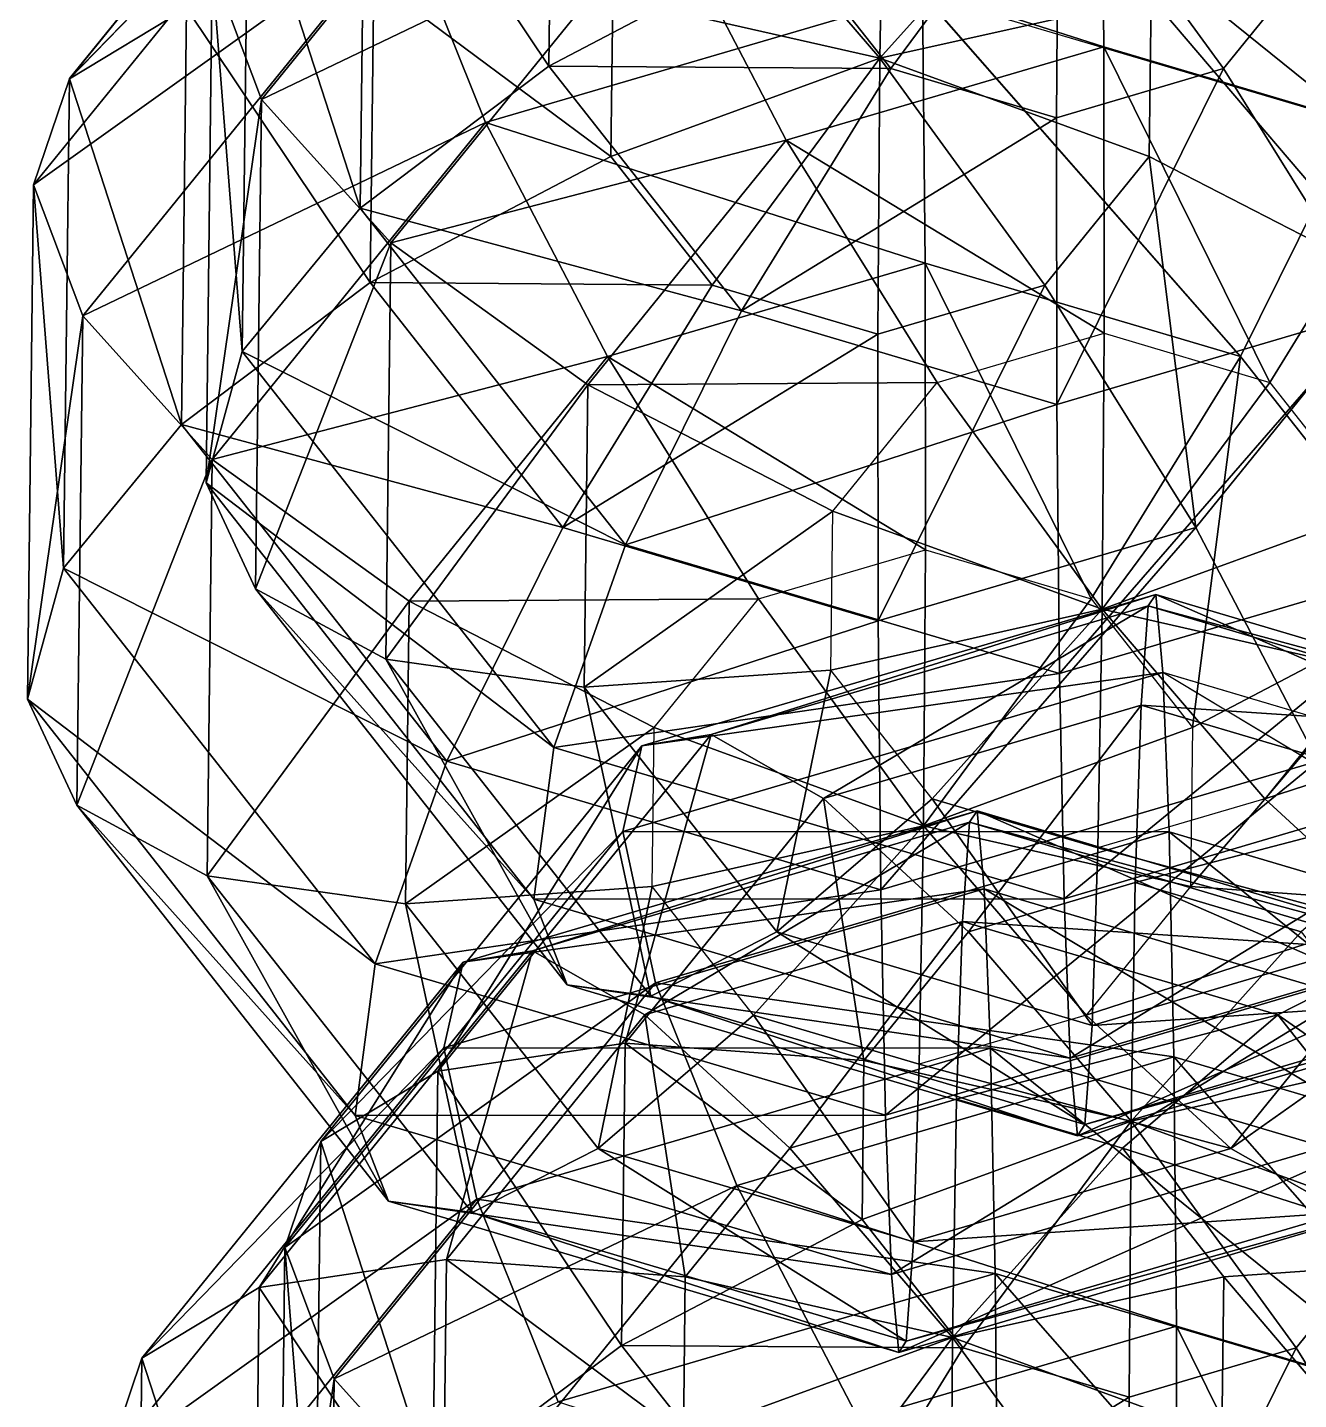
# Model space of a CAD drawing. Header units: metres. Extents: x -232 to 136, y -204 to 253.
# Drawn here: x -229.84 to -188.22, y 101.34 to 146.24 of the extents above; entities that cross this region are included whole.
import ezdxf

# ---------------------------------------------------------------- set-up
doc = ezdxf.new("R2010")
doc.units = ezdxf.units.M

msp = doc.modelspace()

# ---------------------------------------------------------------- linework, layer by layer
for points in [[(-217.94498, 157.52379, -588.4229), (-224.62451, 146.87381, -602.3715), (-228.46251, 144.56836, -594.12213), (-228.4624, 144.56847, -594.122)], [(-218.57433, 154.72137, -579.4871), (-217.94498, 157.52379, -588.4229), (-228.46251, 144.56836, -594.12213), (-228.4624, 144.56847, -594.122)], [(-211.6538, 156.84381, -348.1728), (-223.7827, 148.18161, -362.06158), (-222.17133, 143.88838, -353.87198), (-222.17122, 143.88849, -353.8719)], [(-208.98895, 150.21182, -342.0889), (-211.6538, 156.84381, -348.1728), (-222.17133, 143.88838, -353.87198), (-222.17122, 143.88849, -353.8719)], [(-218.57433, 154.72137, -579.4871), (-228.46251, 144.56836, -594.12213), (-229.63312, 141.09921, -585.4796), (-229.63301, 141.09932, -585.4795)], [(-217.50421, 149.76141, -571.5908), (-218.57433, 154.72137, -579.4871), (-229.63312, 141.09921, -585.4796), (-229.63301, 141.09932, -585.4795)], [(-218.7741, 153.9562, -378.95352), (-212.6444, 154.87228, -386.00235), (-212.76382, 144.9752, -390.5634), (-212.76372, 144.97531, -390.5633)], [(-212.6444, 154.87228, -386.00235), (-204.8858, 149.10614, -393.55847), (-212.76382, 144.9752, -390.5634), (-212.76372, 144.97531, -390.5633)], [(-186.31746, 143.12943, -566.2538), (-183.97469, 149.76141, -572.4688), (-200.67973, 154.70995, -569.74927), (-200.67963, 154.71005, -569.74915)], [(-186.31746, 143.12943, -566.2538), (-200.67973, 154.70995, -569.74927), (-200.52762, 147.33891, -563.9404), (-200.52751, 147.33902, -563.9403)], [(-194.59216, 145.61537, -337.27484), (-194.6772, 154.42131, -340.52243), (-208.98895, 150.21182, -342.0889), (-208.98885, 150.21193, -342.0888)], [(-184.26788, 142.557, -338.9556), (-180.46704, 150.21182, -342.8358), (-194.6772, 154.42131, -340.52243), (-194.6771, 154.42142, -340.52234)], [(-184.26788, 142.557, -338.9556), (-194.6772, 154.42131, -340.52243), (-194.59216, 145.61537, -337.27484), (-194.59206, 145.61548, -337.27475)], [(-222.61209, 151.65076, -370.7041), (-218.7741, 153.9562, -378.95352), (-218.93848, 140.33405, -385.23126), (-218.93837, 140.33415, -385.23117)], [(-218.7741, 153.9562, -378.95352), (-212.76382, 144.9752, -390.5634), (-218.93848, 140.33405, -385.23126), (-218.93837, 140.33415, -385.23117)], [(-201.78947, 153.04428, -612.1285), (-201.92598, 145.24005, -617.3413), (-207.25607, 151.43642, -612.7268), (-207.25597, 151.43652, -612.7267)], [(-196.36166, 151.43642, -613.0121), (-201.92598, 145.24005, -617.3413), (-201.78947, 153.04428, -612.1285), (-201.78937, 153.04439, -612.12836)], [(-204.8858, 149.10614, -393.55847), (-196.07556, 152.32245, -393.92328), (-201.57004, 144.89667, -395.58655), (-201.56993, 144.89677, -395.58646)], [(-201.57004, 144.89667, -395.58655), (-196.07556, 152.32245, -393.92328), (-196.14224, 143.28879, -396.47015), (-196.14214, 143.2889, -396.47006)], [(-196.14224, 143.28879, -396.47015), (-196.07556, 152.32245, -393.92328), (-190.67564, 144.89665, -395.87183), (-190.67554, 144.89676, -395.87173)], [(-190.67564, 144.89665, -395.87183), (-196.07556, 152.32245, -393.92328), (-187.25829, 149.10614, -394.02005), (-187.25818, 149.10625, -394.01996)], [(-223.7827, 148.18161, -362.06158), (-222.61209, 151.65076, -370.7041), (-222.80534, 135.63695, -378.08405), (-222.80524, 135.63705, -378.08395)], [(-222.61209, 151.65076, -370.7041), (-218.93848, 140.33405, -385.23126), (-222.80534, 135.63695, -378.08405), (-222.80524, 135.63705, -378.08395)], [(-207.25607, 151.43642, -612.7268), (-201.92598, 145.24005, -617.3413), (-210.67343, 147.22693, -614.57855), (-210.67332, 147.22704, -614.5784)], [(-193.04591, 147.22693, -615.04016), (-201.92598, 145.24005, -617.3413), (-196.36166, 151.43642, -613.0121), (-196.36156, 151.43652, -613.01196)], [(-208.98895, 150.21182, -342.0889), (-222.17133, 143.88838, -353.87198), (-217.93571, 139.19128, -346.93692), (-217.93561, 139.19139, -346.93683)], [(-204.99026, 142.557, -338.41296), (-208.98895, 150.21182, -342.0889), (-217.93571, 139.19128, -346.93692), (-217.93561, 139.19139, -346.93683)], [(-194.59216, 145.61537, -337.27484), (-208.98895, 150.21182, -342.0889), (-204.99026, 142.557, -338.41296), (-204.99016, 142.55711, -338.41287)], [(-217.50421, 149.76141, -571.5908), (-229.63312, 141.09921, -585.4796), (-228.02174, 136.80598, -577.29), (-228.02164, 136.80609, -577.28986)], [(-214.83937, 143.12943, -565.5069), (-217.50421, 149.76141, -571.5908), (-228.02174, 136.80598, -577.29), (-228.02164, 136.80609, -577.28986)], [(-200.52762, 147.33891, -563.9404), (-217.50421, 149.76141, -571.5908), (-214.83937, 143.12943, -565.5069), (-214.83926, 143.12953, -565.5068)], [(-212.76382, 144.9752, -390.5634), (-204.8858, 149.10614, -393.55847), (-201.57004, 144.89667, -395.58655), (-201.56993, 144.89677, -395.58646)], [(-185.7345, 136.9683, -394.96368), (-190.67564, 144.89665, -395.87183), (-187.25829, 149.10614, -394.02005), (-187.25818, 149.10625, -394.01996)], [(-223.7827, 148.18161, -362.06158), (-222.80534, 135.63695, -378.08405), (-223.9859, 131.3437, -369.82132), (-223.9858, 131.34381, -369.82123)], [(-222.17133, 143.88838, -353.87198), (-223.7827, 148.18161, -362.06158), (-223.9859, 131.3437, -369.82132), (-223.9858, 131.34381, -369.82123)], [(-224.62451, 146.87381, -602.3715), (-218.49481, 147.78989, -609.42035), (-218.61424, 137.8928, -613.9814), (-218.61414, 137.89291, -613.98126)], [(-218.49481, 147.78989, -609.42035), (-210.73622, 142.02374, -616.97644), (-218.61424, 137.8928, -613.9814), (-218.61414, 137.89291, -613.98126)], [(-218.49481, 147.78989, -609.42035), (-210.67343, 147.22693, -614.57855), (-210.73622, 142.02374, -616.97644), (-210.73611, 142.02385, -616.9763)], [(-185.08472, 137.89282, -614.8594), (-193.04591, 147.22693, -615.04016), (-184.96529, 147.78989, -610.29834), (-184.96518, 147.79, -610.2982)], [(-200.44258, 138.53297, -560.6929), (-200.52762, 147.33891, -563.9404), (-214.83937, 143.12943, -565.5069), (-214.83926, 143.12953, -565.5068)], [(-190.1183, 135.47461, -562.3736), (-186.31746, 143.12943, -566.2538), (-200.52762, 147.33891, -563.9404), (-200.52751, 147.33902, -563.9403)], [(-190.1183, 135.47461, -562.3736), (-200.52762, 147.33891, -563.9404), (-200.44258, 138.53297, -560.6929), (-200.44247, 138.53308, -560.69275)], [(-228.46251, 144.56836, -594.12213), (-224.62451, 146.87381, -602.3715), (-224.78891, 133.25165, -608.6493), (-224.7888, 133.25175, -608.6492)], [(-224.62451, 146.87381, -602.3715), (-218.61424, 137.8928, -613.9814), (-224.78891, 133.25165, -608.6493), (-224.7888, 133.25175, -608.6492)], [(-210.67343, 147.22693, -614.57855), (-201.92598, 145.24005, -617.3413), (-210.73622, 142.02374, -616.97644), (-210.73611, 142.02385, -616.9763)], [(-193.1087, 142.02374, -617.43805), (-201.92598, 145.24005, -617.3413), (-193.04591, 147.22693, -615.04016), (-193.0458, 147.22704, -615.04004)], [(-185.08472, 137.89282, -614.8594), (-193.1087, 142.02374, -617.43805), (-193.04591, 147.22693, -615.04016), (-193.0458, 147.22704, -615.04004)], [(-194.58252, 136.23654, -336.9065), (-194.59216, 145.61537, -337.27484), (-204.99026, 142.557, -338.41296), (-204.99016, 142.55711, -338.41287)], [(-189.15472, 134.62868, -337.7901), (-184.26788, 142.557, -338.9556), (-194.59216, 145.61537, -337.27484), (-194.59206, 145.61548, -337.27475)], [(-189.15472, 134.62868, -337.7901), (-194.59216, 145.61537, -337.27484), (-194.58252, 136.23654, -336.9065), (-194.58241, 136.23665, -336.9064)], [(-210.73622, 142.02374, -616.97644), (-201.92598, 145.24005, -617.3413), (-207.42047, 137.81427, -619.0045), (-207.42036, 137.81438, -619.0044)], [(-207.42047, 137.81427, -619.0045), (-201.92598, 145.24005, -617.3413), (-201.99266, 136.20639, -619.8882), (-201.99255, 136.2065, -619.88806)], [(-201.99266, 136.20639, -619.8882), (-201.92598, 145.24005, -617.3413), (-196.52606, 137.81425, -619.2898), (-196.52596, 137.81436, -619.2897)], [(-196.52606, 137.81425, -619.2898), (-201.92598, 145.24005, -617.3413), (-193.1087, 142.02374, -617.43805), (-193.1086, 142.02385, -617.4379)], [(-218.93848, 140.33405, -385.23126), (-212.76382, 144.9752, -390.5634), (-206.4569, 136.96832, -394.42105), (-206.45679, 136.96843, -394.42096)], [(-212.76382, 144.9752, -390.5634), (-201.57004, 144.89667, -395.58655), (-206.4569, 136.96832, -394.42105), (-206.45679, 136.96843, -394.42096)], [(-206.4569, 136.96832, -394.42105), (-201.57004, 144.89667, -395.58655), (-196.14224, 143.28879, -396.47015), (-196.14214, 143.2889, -396.47006)], [(-196.1326, 133.90996, -396.1018), (-196.14224, 143.28879, -396.47015), (-190.67564, 144.89665, -395.87183), (-190.67554, 144.89676, -395.87173)], [(-196.1326, 133.90996, -396.1018), (-190.67564, 144.89665, -395.87183), (-185.7345, 136.9683, -394.96368), (-185.73439, 136.96841, -394.9636)], [(-229.63312, 141.09921, -585.4796), (-228.46251, 144.56836, -594.12213), (-228.65576, 128.55455, -601.502), (-228.65565, 128.55466, -601.5019)], [(-228.46251, 144.56836, -594.12213), (-224.78891, 133.25165, -608.6493), (-228.65576, 128.55455, -601.502), (-228.65565, 128.55466, -601.5019)], [(-222.17133, 143.88838, -353.87198), (-223.9859, 131.3437, -369.82132), (-222.36458, 127.87458, -361.2519), (-222.36447, 127.87468, -361.2518)], [(-217.93571, 139.19128, -346.93692), (-222.17133, 143.88838, -353.87198), (-222.36458, 127.87458, -361.2519), (-222.36447, 127.87468, -361.2518)], [(-206.4569, 136.96832, -394.42105), (-196.14224, 143.28879, -396.47015), (-196.1326, 133.90996, -396.1018), (-196.13249, 133.91006, -396.1017)], [(-214.83937, 143.12943, -565.5069), (-228.02174, 136.80598, -577.29), (-223.78613, 132.10889, -570.3549), (-223.78603, 132.109, -570.3548)], [(-210.84068, 135.47461, -561.831), (-214.83937, 143.12943, -565.5069), (-223.78613, 132.10889, -570.3549), (-223.78603, 132.109, -570.3548)], [(-200.44258, 138.53297, -560.6929), (-214.83937, 143.12943, -565.5069), (-210.84068, 135.47461, -561.831), (-210.84058, 135.47472, -561.8309)], [(-183.81136, 127.46772, -566.23126), (-186.31746, 143.12943, -566.2538), (-190.1183, 135.47461, -562.3736), (-190.1182, 135.47472, -562.3735)], [(-204.99026, 142.557, -338.41296), (-217.93571, 139.19128, -346.93692), (-211.49045, 134.55013, -341.93524), (-211.49034, 134.55023, -341.93515)], [(-200.04912, 134.62868, -337.50482), (-204.99026, 142.557, -338.41296), (-211.49045, 134.55013, -341.93524), (-211.49034, 134.55023, -341.93515)], [(-194.58252, 136.23654, -336.9065), (-204.99026, 142.557, -338.41296), (-200.04912, 134.62868, -337.50482), (-200.04901, 134.62878, -337.50473)], [(-185.83896, 130.41919, -339.8182), (-184.26788, 142.557, -338.9556), (-189.15472, 134.62868, -337.7901), (-189.15462, 134.62878, -337.79)], [(-218.61424, 137.8928, -613.9814), (-210.73622, 142.02374, -616.97644), (-207.42047, 137.81427, -619.0045), (-207.42036, 137.81438, -619.0044)], [(-191.58492, 129.88591, -618.38165), (-196.52606, 137.81425, -619.2898), (-193.1087, 142.02374, -617.43805), (-193.1086, 142.02385, -617.4379)], [(-191.58492, 129.88591, -618.38165), (-193.1087, 142.02374, -617.43805), (-185.08472, 137.89282, -614.8594), (-185.08461, 137.89293, -614.85925)], [(-229.63312, 141.09921, -585.4796), (-228.65576, 128.55455, -601.502), (-229.83632, 124.261314, -593.2393), (-229.83621, 124.26141, -593.2392)], [(-228.02174, 136.80598, -577.29), (-229.63312, 141.09921, -585.4796), (-229.83632, 124.261314, -593.2393), (-229.83621, 124.26141, -593.2392)], [(-222.80534, 135.63695, -378.08405), (-218.93848, 140.33405, -385.23126), (-210.25772, 129.3135, -390.54086), (-210.25761, 129.31361, -390.54077)], [(-218.93848, 140.33405, -385.23126), (-206.4569, 136.96832, -394.42105), (-210.25772, 129.3135, -390.54086), (-210.25761, 129.31361, -390.54077)], [(-217.93571, 139.19128, -346.93692), (-222.36458, 127.87458, -361.2519), (-218.1001, 125.56913, -353.21466), (-218.09999, 125.56923, -353.21457)], [(-211.49045, 134.55013, -341.93524), (-217.93571, 139.19128, -346.93692), (-218.1001, 125.56913, -353.21466), (-218.09999, 125.56923, -353.21457)], [(-200.43294, 129.15414, -560.32446), (-200.44258, 138.53297, -560.6929), (-210.84068, 135.47461, -561.831), (-210.84058, 135.47472, -561.8309)], [(-195.00514, 127.54627, -561.2081), (-190.1183, 135.47461, -562.3736), (-200.44258, 138.53297, -560.6929), (-200.44247, 138.53308, -560.69275)], [(-195.00514, 127.54627, -561.2081), (-200.44258, 138.53297, -560.6929), (-200.43294, 129.15414, -560.32446), (-200.43283, 129.15425, -560.32434)], [(-224.78891, 133.25165, -608.6493), (-218.61424, 137.8928, -613.9814), (-212.30731, 129.88593, -617.83905), (-212.3072, 129.88603, -617.8389)], [(-218.61424, 137.8928, -613.9814), (-207.42047, 137.81427, -619.0045), (-212.30731, 129.88593, -617.83905), (-212.3072, 129.88603, -617.8389)], [(-187.58621, 122.2311, -614.70575), (-191.58492, 129.88591, -618.38165), (-185.08472, 137.89282, -614.8594), (-185.08461, 137.89293, -614.85925)], [(-212.30731, 129.88593, -617.83905), (-207.42047, 137.81427, -619.0045), (-201.99266, 136.20639, -619.8882), (-201.99255, 136.2065, -619.88806)], [(-201.98302, 126.82755, -619.5198), (-201.99266, 136.20639, -619.8882), (-196.52606, 137.81425, -619.2898), (-196.52596, 137.81436, -619.2897)], [(-201.98302, 126.82755, -619.5198), (-196.52606, 137.81425, -619.2898), (-191.58492, 129.88591, -618.38165), (-191.58481, 129.88602, -618.38153)], [(-210.25772, 129.3135, -390.54086), (-206.4569, 136.96832, -394.42105), (-196.1326, 133.90996, -396.1018), (-196.13249, 133.91006, -396.1017)], [(-196.1326, 133.90996, -396.1018), (-196.1326, 133.90996, -396.1018), (-206.4569, 136.96832, -394.42105), (-206.45679, 136.96843, -394.42096)], [(-196.04756, 125.10403, -392.85425), (-196.1326, 133.90996, -396.1018), (-185.7345, 136.9683, -394.96368), (-185.73439, 136.96841, -394.9636)], [(-196.04756, 125.10403, -392.85425), (-185.7345, 136.9683, -394.96368), (-181.73581, 129.3135, -391.28775), (-181.7357, 129.31361, -391.28766)], [(-228.02174, 136.80598, -577.29), (-229.83632, 124.261314, -593.2393), (-228.215, 120.79218, -584.6699), (-228.21489, 120.79228, -584.6698)], [(-223.78613, 132.10889, -570.3549), (-228.02174, 136.80598, -577.29), (-228.215, 120.79218, -584.6699), (-228.21489, 120.79228, -584.6698)], [(-212.30731, 129.88593, -617.83905), (-201.99266, 136.20639, -619.8882), (-201.98302, 126.82755, -619.5198), (-201.98291, 126.82765, -619.51965)], [(-194.58252, 136.23654, -336.9065), (-194.6492, 127.20288, -339.45337), (-200.04912, 134.62868, -337.50482), (-200.04901, 134.62878, -337.50473)], [(-189.15472, 134.62868, -337.7901), (-194.6492, 127.20288, -339.45337), (-194.58252, 136.23654, -336.9065), (-194.58241, 136.23665, -336.9064)], [(-223.9859, 131.3437, -369.82132), (-222.80534, 135.63695, -378.08405), (-212.6005, 122.68152, -384.32584), (-212.60039, 122.68162, -384.32574)], [(-222.80534, 135.63695, -378.08405), (-210.25772, 129.3135, -390.54086), (-212.6005, 122.68152, -384.32584), (-212.60039, 122.68162, -384.32574)], [(-210.84068, 135.47461, -561.831), (-223.78613, 132.10889, -570.3549), (-217.34087, 127.46772, -565.3533), (-217.34076, 127.46782, -565.35315)], [(-205.89954, 127.54627, -560.92285), (-210.84068, 135.47461, -561.831), (-217.34087, 127.46772, -565.3533), (-217.34076, 127.46782, -565.35315)], [(-200.43294, 129.15414, -560.32446), (-210.84068, 135.47461, -561.831), (-205.89954, 127.54627, -560.92285), (-205.89943, 127.54637, -560.9227)], [(-191.68938, 123.3368, -563.2362), (-190.1183, 135.47461, -562.3736), (-195.00514, 127.54627, -561.2081), (-195.00504, 127.54637, -561.208)], [(-191.68938, 123.3368, -563.2362), (-183.81136, 127.46772, -566.23126), (-190.1183, 135.47461, -562.3736), (-190.1182, 135.47472, -562.3735)], [(-211.49045, 134.55013, -341.93524), (-218.1001, 125.56913, -353.21466), (-211.6099, 124.653046, -346.4963), (-211.60979, 124.653145, -346.49622)], [(-203.46648, 130.41919, -339.3566), (-211.49045, 134.55013, -341.93524), (-211.6099, 124.653046, -346.4963), (-211.60979, 124.653145, -346.49622)], [(-200.04912, 134.62868, -337.50482), (-211.49045, 134.55013, -341.93524), (-203.46648, 130.41919, -339.3566), (-203.46637, 130.4193, -339.3565)], [(-200.04912, 134.62868, -337.50482), (-194.6492, 127.20288, -339.45337), (-203.46648, 130.41919, -339.3566), (-203.46637, 130.4193, -339.3565)], [(-185.83896, 130.41919, -339.8182), (-194.6492, 127.20288, -339.45337), (-189.15472, 134.62868, -337.7901), (-189.15462, 134.62878, -337.79)], [(-210.25772, 129.3135, -390.54086), (-196.1326, 133.90996, -396.1018), (-196.04756, 125.10403, -392.85425), (-196.04745, 125.104126, -392.85416)], [(-228.65576, 128.55455, -601.502), (-224.78891, 133.25165, -608.6493), (-216.10814, 122.2311, -613.95886), (-216.10803, 122.2312, -613.95874)], [(-224.78891, 133.25165, -608.6493), (-212.30731, 129.88593, -617.83905), (-216.10814, 122.2311, -613.95886), (-216.10803, 122.2312, -613.95874)], [(-223.78613, 132.10889, -570.3549), (-228.215, 120.79218, -584.6699), (-223.95052, 118.48673, -576.6326), (-223.95041, 118.48683, -576.6325)], [(-217.34087, 127.46772, -565.3533), (-223.78613, 132.10889, -570.3549), (-223.95052, 118.48673, -576.6326), (-223.95041, 118.48683, -576.6325)], [(-223.9859, 131.3437, -369.82132), (-212.6005, 122.68152, -384.32584), (-213.25589, 117.72157, -376.38434), (-213.25578, 117.72167, -376.38425)], [(-222.36458, 127.87458, -361.2519), (-223.9859, 131.3437, -369.82132), (-213.25589, 117.72157, -376.38434), (-213.25578, 117.72167, -376.38425)], [(-203.46648, 130.41919, -339.3566), (-211.6099, 124.653046, -346.4963), (-203.52927, 125.215996, -341.7545), (-203.52916, 125.216095, -341.7544)], [(-203.46648, 130.41919, -339.3566), (-194.6492, 127.20288, -339.45337), (-203.52927, 125.215996, -341.7545), (-203.52916, 125.216095, -341.7544)], [(-185.90175, 125.215996, -342.21606), (-194.6492, 127.20288, -339.45337), (-185.83896, 130.41919, -339.8182), (-185.83885, 130.4193, -339.8181)], [(-216.10814, 122.2311, -613.95886), (-212.30731, 129.88593, -617.83905), (-201.98302, 126.82755, -619.5198), (-201.98291, 126.82765, -619.51965)], [(-201.98302, 126.82755, -619.5198), (-201.98302, 126.82755, -619.5198), (-212.30731, 129.88593, -617.83905), (-212.3072, 129.88603, -617.8389)], [(-201.89798, 118.02163, -616.2722), (-201.98302, 126.82755, -619.5198), (-191.58492, 129.88591, -618.38165), (-191.58481, 129.88602, -618.38153)], [(-201.89798, 118.02163, -616.2722), (-191.58492, 129.88591, -618.38165), (-187.58621, 122.2311, -614.70575), (-187.5861, 122.2312, -614.7056)], [(-212.6005, 122.68152, -384.32584), (-210.25772, 129.3135, -390.54086), (-196.04756, 125.10403, -392.85425), (-196.04745, 125.104126, -392.85416)], [(-196.04756, 125.10403, -392.85425), (-196.04756, 125.10403, -392.85425), (-210.25772, 129.3135, -390.54086), (-210.25761, 129.31361, -390.54077)], [(-200.43294, 129.15414, -560.32446), (-200.49962, 120.12048, -562.87134), (-205.89954, 127.54627, -560.92285), (-205.89943, 127.54637, -560.9227)], [(-195.00514, 127.54627, -561.2081), (-200.49962, 120.12048, -562.87134), (-200.43294, 129.15414, -560.32446), (-200.43283, 129.15425, -560.32434)], [(-195.89545, 117.73299, -387.04535), (-196.04756, 125.10403, -392.85425), (-181.73581, 129.3135, -391.28775), (-181.7357, 129.31361, -391.28766)], [(-195.89545, 117.73299, -387.04535), (-181.73581, 129.3135, -391.28775), (-179.07097, 122.68152, -385.20386), (-179.07086, 122.68162, -385.20377)], [(-229.83632, 124.261314, -593.2393), (-228.65576, 128.55455, -601.502), (-218.45091, 115.59912, -607.74384), (-218.4508, 115.59922, -607.7437)], [(-228.65576, 128.55455, -601.502), (-216.10814, 122.2311, -613.95886), (-218.45091, 115.59912, -607.74384), (-218.4508, 115.59922, -607.7437)], [(-222.36458, 127.87458, -361.2519), (-213.25589, 117.72157, -376.38434), (-212.15973, 114.91914, -367.4937), (-212.15962, 114.91924, -367.49362)], [(-218.1001, 125.56913, -353.21466), (-222.36458, 127.87458, -361.2519), (-212.15973, 114.91914, -367.4937), (-212.15962, 114.91924, -367.49362)], [(-205.89954, 127.54627, -560.92285), (-217.34087, 127.46772, -565.3533), (-209.3169, 123.3368, -562.7746), (-209.31679, 123.3369, -562.7745)], [(-192.89284, 127.68877, -272.38022), (-207.4501, 123.110794, -283.32233), (-209.71732, 122.740234, -274.22174), (-209.71721, 122.74033, -274.22165)], [(-192.65636, 125.14101, -263.34964), (-192.89284, 127.68877, -272.38022), (-209.71732, 122.740234, -274.22174), (-209.71721, 122.74033, -274.22165)], [(-205.89954, 127.54627, -560.92285), (-200.49962, 120.12048, -562.87134), (-209.3169, 123.3368, -562.7746), (-209.31679, 123.3369, -562.7745)], [(-192.89284, 127.68877, -272.38022), (-193.13835, 127.32027, -281.75583), (-207.4501, 123.110794, -283.32233), (-207.45, 123.11089, -283.32224)], [(-191.68938, 123.3368, -563.2362), (-200.49962, 120.12048, -562.87134), (-195.00514, 127.54627, -561.2081), (-195.00504, 127.54637, -561.208)], [(-176.18779, 122.740234, -275.09973), (-193.13835, 127.32027, -281.75583), (-192.89284, 127.68877, -272.38022), (-192.89273, 127.688866, -272.38013)], [(-175.09164, 119.93781, -266.2091), (-176.18779, 122.740234, -275.09973), (-192.89284, 127.68877, -272.38022), (-192.89273, 127.688866, -272.38013)], [(-175.09164, 119.93781, -266.2091), (-192.89284, 127.68877, -272.38022), (-192.65636, 125.14101, -263.34964), (-192.65625, 125.141106, -263.34955)], [(-217.34087, 127.46772, -565.3533), (-223.95052, 118.48673, -576.6326), (-217.46031, 117.57065, -569.9143), (-217.4602, 117.57075, -569.9142)], [(-209.3169, 123.3368, -562.7746), (-217.34087, 127.46772, -565.3533), (-217.46031, 117.57065, -569.9143), (-217.4602, 117.57075, -569.9142)], [(-193.13835, 127.32027, -281.75583), (-203.76695, 121.01323, -291.69687), (-207.4501, 123.110794, -283.32233), (-207.45, 123.11089, -283.32224)], [(-193.13835, 127.32027, -281.75583), (-193.36885, 124.071594, -290.55875), (-203.76695, 121.01323, -291.69687), (-203.76685, 121.01333, -291.69678)], [(-203.52927, 125.215996, -341.7545), (-194.6492, 127.20288, -339.45337), (-200.21352, 121.00652, -343.78256), (-200.21341, 121.00662, -343.78247)], [(-200.21352, 121.00652, -343.78256), (-194.6492, 127.20288, -339.45337), (-194.7857, 119.39865, -344.6662), (-194.7856, 119.39875, -344.6661)], [(-194.7857, 119.39865, -344.6662), (-194.6492, 127.20288, -339.45337), (-189.3191, 121.00652, -344.06784), (-189.319, 121.00662, -344.06775)], [(-189.3191, 121.00652, -344.06784), (-194.6492, 127.20288, -339.45337), (-185.90175, 125.215996, -342.21606), (-185.90164, 125.216095, -342.21597)], [(-178.92819, 123.110794, -284.06918), (-193.36885, 124.071594, -290.55875), (-193.13835, 127.32027, -281.75583), (-193.13824, 127.320366, -281.75574)], [(-176.18779, 122.740234, -275.09973), (-178.92819, 123.110794, -284.06918), (-193.13835, 127.32027, -281.75583), (-193.13824, 127.320366, -281.75574)], [(-191.75217, 118.1336, -565.6341), (-183.93079, 117.57065, -570.7923), (-183.81136, 127.46772, -566.23126), (-183.81125, 127.46782, -566.23114)], [(-191.75217, 118.1336, -565.6341), (-183.81136, 127.46772, -566.23126), (-191.68938, 123.3368, -563.2362), (-191.68927, 123.3369, -563.2361)], [(-216.10814, 122.2311, -613.95886), (-201.98302, 126.82755, -619.5198), (-201.89798, 118.02163, -616.2722), (-201.89787, 118.02173, -616.2721)], [(-218.1001, 125.56913, -353.21466), (-212.15973, 114.91914, -367.4937), (-209.41934, 114.548584, -358.52426), (-209.41924, 114.54868, -358.52417)], [(-211.6099, 124.653046, -346.4963), (-218.1001, 125.56913, -353.21466), (-209.41934, 114.548584, -358.52426), (-209.41924, 114.54868, -358.52417)], [(-212.6005, 122.68152, -384.32584), (-196.04756, 125.10403, -392.85425), (-195.89545, 117.73299, -387.04535), (-195.89534, 117.733086, -387.04526)], [(-203.52927, 125.215996, -341.7545), (-211.6099, 124.653046, -346.4963), (-205.30295, 116.64615, -350.35394), (-205.30284, 116.64625, -350.35385)], [(-192.65636, 125.14101, -263.34964), (-209.71732, 122.740234, -274.22174), (-210.34666, 119.93781, -265.28592), (-210.34656, 119.93791, -265.28583)], [(-192.45207, 119.92639, -255.54808), (-192.65636, 125.14101, -263.34964), (-210.34666, 119.93781, -265.28592), (-210.34656, 119.93791, -265.28583)], [(-203.52927, 125.215996, -341.7545), (-205.30295, 116.64615, -350.35394), (-200.21352, 121.00652, -343.78256), (-200.21341, 121.00662, -343.78247)], [(-175.74702, 114.97786, -258.2676), (-175.09164, 119.93781, -266.2091), (-192.65636, 125.14101, -263.34964), (-192.65625, 125.141106, -263.34955)], [(-175.74702, 114.97786, -258.2676), (-192.65636, 125.14101, -263.34964), (-192.45207, 119.92639, -255.54808), (-192.45197, 119.92649, -255.54797)], [(-189.3191, 121.00652, -344.06784), (-178.08037, 124.653046, -347.3743), (-185.90175, 125.215996, -342.21606), (-185.90164, 125.216095, -342.21597)], [(-211.6099, 124.653046, -346.4963), (-209.41934, 114.548584, -358.52426), (-205.30295, 116.64615, -350.35394), (-205.30284, 116.64625, -350.35385)], [(-189.3191, 121.00652, -344.06784), (-184.58057, 116.64615, -350.89658), (-178.08037, 124.653046, -347.3743), (-178.08026, 124.653145, -347.3742)], [(-229.83632, 124.261314, -593.2393), (-218.45091, 115.59912, -607.74384), (-219.1063, 110.639175, -599.8023), (-219.10619, 110.639275, -599.8022)], [(-228.215, 120.79218, -584.6699), (-229.83632, 124.261314, -593.2393), (-219.1063, 110.639175, -599.8023), (-219.10619, 110.639275, -599.8022)], [(-193.36885, 124.071594, -290.55875), (-199.02841, 116.652855, -298.5256), (-203.76695, 121.01323, -291.69687), (-203.76685, 121.01333, -291.69678)], [(-193.36885, 124.071594, -290.55875), (-193.56181, 118.26073, -297.92725), (-199.02841, 116.652855, -298.5256), (-199.0283, 116.652954, -298.5255)], [(-183.04457, 121.01323, -292.2395), (-193.56181, 118.26073, -297.92725), (-193.36885, 124.071594, -290.55875), (-193.36874, 124.07169, -290.55865)], [(-178.92819, 123.110794, -284.06918), (-183.04457, 121.01323, -292.2395), (-193.36885, 124.071594, -290.55875), (-193.36874, 124.07169, -290.55865)], [(-209.3169, 123.3368, -562.7746), (-217.46031, 117.57065, -569.9143), (-209.37968, 118.1336, -565.1725), (-209.37958, 118.1337, -565.17236)], [(-207.4501, 123.110794, -283.32233), (-210.26715, 113.00633, -295.21915), (-216.39685, 112.09025, -288.17032), (-216.39674, 112.09035, -288.17023)], [(-209.71732, 122.740234, -274.22174), (-207.4501, 123.110794, -283.32233), (-216.39685, 112.09025, -288.17032), (-216.39674, 112.09035, -288.17023)], [(-207.4501, 123.110794, -283.32233), (-203.76695, 121.01323, -291.69687), (-210.26715, 113.00633, -295.21915), (-210.26704, 113.00643, -295.21906)], [(-209.3169, 123.3368, -562.7746), (-200.49962, 120.12048, -562.87134), (-209.37968, 118.1336, -565.1725), (-209.37958, 118.1337, -565.17236)], [(-191.75217, 118.1336, -565.6341), (-200.49962, 120.12048, -562.87134), (-191.68938, 123.3368, -563.2362), (-191.68927, 123.3369, -563.2361)], [(-209.71732, 122.740234, -274.22174), (-216.39685, 112.09025, -288.17032), (-220.23485, 109.7848, -279.9209), (-220.23474, 109.7849, -279.9208)], [(-210.34666, 119.93781, -265.28592), (-209.71732, 122.740234, -274.22174), (-220.23485, 109.7848, -279.9209), (-220.23474, 109.7849, -279.9208)], [(-213.25589, 117.72157, -376.38434), (-212.6005, 122.68152, -384.32584), (-195.89545, 117.73299, -387.04535), (-195.89534, 117.733086, -387.04526)], [(-195.89545, 117.73299, -387.04535), (-195.89545, 117.73299, -387.04535), (-212.6005, 122.68152, -384.32584), (-212.60039, 122.68162, -384.32574)], [(-195.69116, 112.51837, -379.2438), (-195.89545, 117.73299, -387.04535), (-179.07097, 122.68152, -385.20386), (-179.07086, 122.68162, -385.20377)], [(-195.69116, 112.51837, -379.2438), (-179.07097, 122.68152, -385.20386), (-178.00085, 117.721565, -377.30753), (-178.00075, 117.721664, -377.30743)], [(-218.45091, 115.59912, -607.74384), (-216.10814, 122.2311, -613.95886), (-201.89798, 118.02163, -616.2722), (-201.89787, 118.02173, -616.2721)], [(-201.89798, 118.02163, -616.2722), (-201.89798, 118.02163, -616.2722), (-216.10814, 122.2311, -613.95886), (-216.10803, 122.2312, -613.95874)], [(-201.74586, 110.65059, -610.4634), (-201.89798, 118.02163, -616.2722), (-187.58621, 122.2311, -614.70575), (-187.5861, 122.2312, -614.7056)], [(-201.74586, 110.65059, -610.4634), (-187.58621, 122.2311, -614.70575), (-184.92139, 115.59912, -608.6218), (-184.92128, 115.59922, -608.6217)], [(-228.215, 120.79218, -584.6699), (-219.1063, 110.639175, -599.8023), (-218.01015, 107.83675, -590.9117), (-218.01004, 107.836845, -590.91156)], [(-223.95052, 118.48673, -576.6326), (-228.215, 120.79218, -584.6699), (-218.01015, 107.83675, -590.9117), (-218.01004, 107.836845, -590.91156)], [(-203.76695, 121.01323, -291.69687), (-202.44577, 112.44338, -300.37738), (-210.26715, 113.00633, -295.21915), (-210.26704, 113.00643, -295.21906)], [(-200.21352, 121.00652, -343.78256), (-205.30295, 116.64615, -350.35394), (-194.97867, 113.58778, -352.0347), (-194.97856, 113.58788, -352.0346)], [(-203.76695, 121.01323, -291.69687), (-199.02841, 116.652855, -298.5256), (-202.44577, 112.44338, -300.37738), (-202.44566, 112.44348, -300.3773)], [(-194.7857, 119.39865, -344.6662), (-194.7857, 119.39865, -344.6662), (-200.21352, 121.00652, -343.78256), (-200.21341, 121.00662, -343.78247)], [(-200.21352, 121.00652, -343.78256), (-194.97867, 113.58778, -352.0347), (-194.7857, 119.39865, -344.6662), (-194.7856, 119.39875, -344.6661)], [(-194.7857, 119.39865, -344.6662), (-184.58057, 116.64615, -350.89658), (-189.3191, 121.00652, -344.06784), (-189.319, 121.00662, -344.06775)], [(-183.04457, 121.01323, -292.2395), (-188.134, 116.652855, -298.81088), (-193.56181, 118.26073, -297.92725), (-193.5617, 118.260826, -297.92715)], [(-198.74326, 120.60637, -495.79825), (-213.30052, 116.0284, -506.74036), (-215.56773, 115.65784, -497.63977), (-215.56763, 115.657936, -497.63968)], [(-198.50677, 118.05861, -486.76767), (-198.74326, 120.60637, -495.79825), (-215.56773, 115.65784, -497.63977), (-215.56763, 115.657936, -497.63968)], [(-198.74326, 120.60637, -495.79825), (-198.98877, 120.23787, -505.17386), (-213.30052, 116.0284, -506.74036), (-213.30042, 116.028496, -506.74026)], [(-182.03821, 115.65784, -498.51776), (-198.98877, 120.23787, -505.17386), (-198.74326, 120.60637, -495.79825), (-198.74315, 120.60647, -495.79816)], [(-180.94206, 112.855415, -489.62714), (-182.03821, 115.65784, -498.51776), (-198.74326, 120.60637, -495.79825), (-198.74315, 120.60647, -495.79816)], [(-180.94206, 112.855415, -489.62714), (-198.74326, 120.60637, -495.79825), (-198.50677, 118.05861, -486.76767), (-198.50667, 118.05871, -486.76758)], [(-210.34666, 119.93781, -265.28592), (-220.23485, 109.7848, -279.9209), (-221.40546, 106.31567, -271.27838), (-221.40535, 106.315765, -271.2783)], [(-209.27655, 114.97786, -257.3896), (-210.34666, 119.93781, -265.28592), (-221.40546, 106.31567, -271.27838), (-221.40535, 106.315765, -271.2783)], [(-198.98877, 120.23787, -505.17386), (-209.61737, 113.93083, -515.11487), (-213.30052, 116.0284, -506.74036), (-213.30042, 116.028496, -506.74026)], [(-192.45207, 119.92639, -255.54808), (-210.34666, 119.93781, -265.28592), (-209.27655, 114.97786, -257.3896), (-209.27644, 114.97796, -257.3895)], [(-198.98877, 120.23787, -505.17386), (-199.21927, 116.9892, -513.97675), (-209.61737, 113.93083, -515.11487), (-209.61726, 113.93093, -515.11475)], [(-209.37968, 118.1336, -565.1725), (-200.49962, 120.12048, -562.87134), (-206.06393, 113.924126, -567.20056), (-206.06383, 113.924225, -567.20044)], [(-192.29996, 112.55535, -249.73921), (-192.45207, 119.92639, -255.54808), (-209.27655, 114.97786, -257.3896), (-209.27644, 114.97796, -257.3895)], [(-206.06393, 113.924126, -567.20056), (-200.49962, 120.12048, -562.87134), (-200.63612, 112.31625, -568.08417), (-200.63602, 112.31635, -568.08405)], [(-200.63612, 112.31625, -568.08417), (-200.49962, 120.12048, -562.87134), (-195.16953, 113.924126, -567.48584), (-195.16942, 113.924225, -567.4857)], [(-195.16953, 113.924126, -567.48584), (-200.49962, 120.12048, -562.87134), (-191.75217, 118.1336, -565.6341), (-191.75206, 118.1337, -565.634)], [(-184.77861, 116.0284, -507.4872), (-199.21927, 116.9892, -513.97675), (-198.98877, 120.23787, -505.17386), (-198.98866, 120.23797, -505.17377)], [(-182.03821, 115.65784, -498.51776), (-184.77861, 116.0284, -507.4872), (-198.98877, 120.23787, -505.17386), (-198.98866, 120.23797, -505.17377)], [(-178.0898, 108.34588, -252.05258), (-175.74702, 114.97786, -258.2676), (-192.45207, 119.92639, -255.54808), (-192.45197, 119.92649, -255.54797)], [(-178.0898, 108.34588, -252.05258), (-192.45207, 119.92639, -255.54808), (-192.29996, 112.55535, -249.73921), (-192.29985, 112.55545, -249.7391)], [(-194.7857, 119.39865, -344.6662), (-194.97867, 113.58778, -352.0347), (-184.58057, 116.64615, -350.89658), (-184.58046, 116.64625, -350.89648)], [(-223.95052, 118.48673, -576.6326), (-218.01015, 107.83675, -590.9117), (-215.26976, 107.46619, -581.94226), (-215.26965, 107.466286, -581.94214)], [(-217.46031, 117.57065, -569.9143), (-223.95052, 118.48673, -576.6326), (-215.26976, 107.46619, -581.94226), (-215.26965, 107.466286, -581.94214)], [(-209.37968, 118.1336, -565.1725), (-217.46031, 117.57065, -569.9143), (-211.15337, 109.56375, -573.772), (-211.15326, 109.56385, -573.77185)], [(-209.37968, 118.1336, -565.1725), (-211.15337, 109.56375, -573.772), (-206.06393, 113.924126, -567.20056), (-206.06383, 113.924225, -567.20044)], [(-193.56181, 118.26073, -297.92725), (-193.69832, 110.4565, -303.14008), (-199.02841, 116.652855, -298.5256), (-199.0283, 116.652954, -298.5255)], [(-195.16953, 113.924126, -567.48584), (-183.93079, 117.57065, -570.7923), (-191.75217, 118.1336, -565.6341), (-191.75206, 118.1337, -565.634)], [(-188.134, 116.652855, -298.81088), (-193.69832, 110.4565, -303.14008), (-193.56181, 118.26073, -297.92725), (-193.5617, 118.260826, -297.92715)], [(-190.43098, 109.56375, -574.3146), (-186.74783, 107.46619, -582.68915), (-177.80109, 118.48674, -577.8411), (-177.80098, 118.48684, -577.841)], [(-190.43098, 109.56375, -574.3146), (-177.80109, 118.48674, -577.8411), (-183.93079, 117.57065, -570.7923), (-183.93068, 117.57075, -570.7922)], [(-218.45091, 115.59912, -607.74384), (-201.89798, 118.02163, -616.2722), (-201.74586, 110.65059, -610.4634), (-201.74576, 110.65069, -610.46326)], [(-198.50677, 118.05861, -486.76767), (-215.56773, 115.65784, -497.63977), (-216.19708, 112.855415, -488.70395), (-216.19698, 112.855515, -488.70386)], [(-198.30249, 112.843994, -478.96613), (-198.50677, 118.05861, -486.76767), (-216.19708, 112.855415, -488.70395), (-216.19698, 112.855515, -488.70386)], [(-213.25589, 117.72157, -376.38434), (-195.89545, 117.73299, -387.04535), (-195.69116, 112.51837, -379.2438), (-195.69106, 112.51847, -379.2437)], [(-195.69116, 112.51837, -379.2438), (-195.69116, 112.51837, -379.2438), (-213.25589, 117.72157, -376.38434), (-213.25578, 117.72167, -376.38425)], [(-212.15973, 114.91914, -367.4937), (-213.25589, 117.72157, -376.38434), (-195.69116, 112.51837, -379.2438), (-195.69106, 112.51847, -379.2437)], [(-181.59744, 107.89546, -481.68564), (-180.94206, 112.855415, -489.62714), (-198.50677, 118.05861, -486.76767), (-198.50667, 118.05871, -486.76758)], [(-181.59744, 107.89546, -481.68564), (-198.50677, 118.05861, -486.76767), (-198.30249, 112.843994, -478.96613), (-198.30238, 112.84409, -478.96603)], [(-195.45468, 109.97061, -370.21323), (-195.69116, 112.51837, -379.2438), (-178.00085, 117.721565, -377.30753), (-178.00075, 117.721664, -377.30743)], [(-195.45468, 109.97061, -370.21323), (-178.00085, 117.721565, -377.30753), (-178.6302, 114.91914, -368.3717), (-178.6301, 114.91924, -368.3716)], [(-217.46031, 117.57065, -569.9143), (-215.26976, 107.46619, -581.94226), (-211.15337, 109.56375, -573.772), (-211.15326, 109.56385, -573.77185)], [(-195.16953, 113.924126, -567.48584), (-190.43098, 109.56375, -574.3146), (-183.93079, 117.57065, -570.7923), (-183.93068, 117.57075, -570.7922)], [(-199.21927, 116.9892, -513.97675), (-204.87883, 109.57046, -521.9436), (-209.61737, 113.93083, -515.11487), (-209.61726, 113.93093, -515.11475)], [(-199.21927, 116.9892, -513.97675), (-199.41223, 111.17833, -521.3453), (-204.87883, 109.57046, -521.9436), (-204.87872, 109.57056, -521.9435)], [(-188.89499, 113.93083, -515.65753), (-199.41223, 111.17833, -521.3453), (-199.21927, 116.9892, -513.97675), (-199.21916, 116.989296, -513.9766)], [(-184.77861, 116.0284, -507.4872), (-188.89499, 113.93083, -515.65753), (-199.21927, 116.9892, -513.97675), (-199.21916, 116.989296, -513.9766)], [(-205.30295, 116.64615, -350.35394), (-209.41934, 114.548584, -358.52426), (-195.20917, 110.33911, -360.83762), (-195.20906, 110.33921, -360.83752)], [(-194.97867, 113.58778, -352.0347), (-194.97867, 113.58778, -352.0347), (-205.30295, 116.64615, -350.35394), (-205.30284, 116.64625, -350.35385)], [(-205.30295, 116.64615, -350.35394), (-195.20917, 110.33911, -360.83762), (-194.97867, 113.58778, -352.0347), (-194.97856, 113.58788, -352.0346)], [(-199.02841, 116.652855, -298.5256), (-193.69832, 110.4565, -303.14008), (-202.44577, 112.44338, -300.37738), (-202.44566, 112.44348, -300.3773)], [(-194.97867, 113.58778, -352.0347), (-180.89742, 114.548584, -359.27112), (-184.58057, 116.64615, -350.89658), (-184.58046, 116.64625, -350.89648)], [(-184.81825, 112.44338, -300.83896), (-193.69832, 110.4565, -303.14008), (-188.134, 116.652855, -298.81088), (-188.1339, 116.652954, -298.8108)], [(-213.30052, 116.0284, -506.74036), (-216.11757, 105.923935, -518.63715), (-222.24727, 105.00785, -511.58835), (-222.24716, 105.00795, -511.58826)], [(-215.56773, 115.65784, -497.63977), (-213.30052, 116.0284, -506.74036), (-222.24727, 105.00785, -511.58835), (-222.24716, 105.00795, -511.58826)], [(-213.30052, 116.0284, -506.74036), (-209.61737, 113.93083, -515.11487), (-216.11757, 105.923935, -518.63715), (-216.11746, 105.924034, -518.637)], [(-176.09784, 105.00784, -512.7968), (-188.89499, 113.93083, -515.65753), (-184.77861, 116.0284, -507.4872), (-184.7785, 116.028496, -507.48712)], [(-215.56773, 115.65784, -497.63977), (-222.24727, 105.00785, -511.58835), (-226.08527, 102.7024, -503.33893), (-226.08516, 102.7025, -503.33884)], [(-216.19708, 112.855415, -488.70395), (-215.56773, 115.65784, -497.63977), (-226.08527, 102.7024, -503.33893), (-226.08516, 102.7025, -503.33884)], [(-219.1063, 110.639175, -599.8023), (-218.45091, 115.59912, -607.74384), (-201.74586, 110.65059, -610.4634), (-201.74576, 110.65069, -610.46326)], [(-201.74586, 110.65059, -610.4634), (-201.74586, 110.65059, -610.4634), (-218.45091, 115.59912, -607.74384), (-218.4508, 115.59922, -607.7437)], [(-201.54158, 105.435974, -602.6618), (-201.74586, 110.65059, -610.4634), (-184.92139, 115.59912, -608.6218), (-184.92128, 115.59922, -608.6217)], [(-201.54158, 105.435974, -602.6618), (-184.92139, 115.59912, -608.6218), (-183.85127, 110.63917, -600.7255), (-183.85117, 110.63927, -600.7254)], [(-209.27655, 114.97786, -257.3896), (-221.40546, 106.31567, -271.27838), (-219.79408, 102.02242, -263.08878), (-219.79398, 102.02252, -263.08868)], [(-206.61171, 108.34588, -251.30571), (-209.27655, 114.97786, -257.3896), (-219.79408, 102.02242, -263.08878), (-219.79398, 102.02252, -263.08868)], [(-192.29996, 112.55535, -249.73921), (-209.27655, 114.97786, -257.3896), (-206.61171, 108.34588, -251.30571), (-206.6116, 108.34598, -251.3056)], [(-195.45468, 109.97061, -370.21323), (-195.45468, 109.97061, -370.21323), (-212.15973, 114.91914, -367.4937), (-212.15962, 114.91924, -367.49362)], [(-212.15973, 114.91914, -367.4937), (-195.69116, 112.51837, -379.2438), (-195.45468, 109.97061, -370.21323), (-195.45457, 109.97071, -370.21313)], [(-209.41934, 114.548584, -358.52426), (-212.15973, 114.91914, -367.4937), (-195.45468, 109.97061, -370.21323), (-195.45457, 109.97071, -370.21313)], [(-195.20917, 110.33911, -360.83762), (-195.20917, 110.33911, -360.83762), (-209.41934, 114.548584, -358.52426), (-209.41924, 114.54868, -358.52417)], [(-209.41934, 114.548584, -358.52426), (-195.45468, 109.97061, -370.21323), (-195.20917, 110.33911, -360.83762), (-195.20906, 110.33921, -360.83752)], [(-195.20917, 110.33911, -360.83762), (-195.45468, 109.97061, -370.21323), (-178.6302, 114.91914, -368.3717), (-178.6301, 114.91924, -368.3716)], [(-195.20917, 110.33911, -360.83762), (-178.6302, 114.91914, -368.3717), (-180.89742, 114.548584, -359.27112), (-180.89731, 114.54868, -359.27103)], [(-194.97867, 113.58778, -352.0347), (-195.20917, 110.33911, -360.83762), (-180.89742, 114.548584, -359.27112), (-180.89731, 114.54868, -359.27103)], [(-209.61737, 113.93083, -515.11487), (-208.29619, 105.360985, -523.7954), (-216.11757, 105.923935, -518.63715), (-216.11746, 105.924034, -518.637)], [(-206.06393, 113.924126, -567.20056), (-211.15337, 109.56375, -573.772), (-200.82909, 106.50539, -575.4527), (-200.82898, 106.505486, -575.4526)], [(-209.61737, 113.93083, -515.11487), (-204.87883, 109.57046, -521.9436), (-208.29619, 105.360985, -523.7954), (-208.29608, 105.361084, -523.7953)], [(-200.63612, 112.31625, -568.08417), (-200.63612, 112.31625, -568.08417), (-206.06393, 113.924126, -567.20056), (-206.06383, 113.924225, -567.20044)], [(-206.06393, 113.924126, -567.20056), (-200.82909, 106.50539, -575.4527), (-200.63612, 112.31625, -568.08417), (-200.63602, 112.31635, -568.08405)], [(-200.63612, 112.31625, -568.08417), (-190.43098, 109.56375, -574.3146), (-195.16953, 113.924126, -567.48584), (-195.16942, 113.924225, -567.4857)], [(-188.89499, 113.93083, -515.65753), (-193.98444, 109.57046, -522.2289), (-199.41223, 111.17833, -521.3453), (-199.41212, 111.17843, -521.34515)], [(-182.58804, 105.923935, -519.5152), (-193.98444, 109.57046, -522.2289), (-188.89499, 113.93083, -515.65753), (-188.89488, 113.93093, -515.6574)], [(-176.09784, 105.00784, -512.7968), (-182.58804, 105.923935, -519.5152), (-188.89499, 113.93083, -515.65753), (-188.89488, 113.93093, -515.6574)], [(-216.19708, 112.855415, -488.70395), (-226.08527, 102.7024, -503.33893), (-227.25587, 99.23327, -494.6964), (-227.25577, 99.23337, -494.69632)], [(-215.12697, 107.89546, -480.80762), (-216.19708, 112.855415, -488.70395), (-227.25587, 99.23327, -494.6964), (-227.25577, 99.23337, -494.69632)], [(-216.39685, 112.09025, -288.17032), (-210.26715, 113.00633, -295.21915), (-210.38658, 103.10926, -299.78018), (-210.38647, 103.10936, -299.7801)], [(-198.30249, 112.843994, -478.96613), (-216.19708, 112.855415, -488.70395), (-215.12697, 107.89546, -480.80762), (-215.12686, 107.89556, -480.80753)], [(-198.15038, 105.47295, -473.15726), (-198.30249, 112.843994, -478.96613), (-215.12697, 107.89546, -480.80762), (-215.12686, 107.89556, -480.80753)], [(-210.26715, 113.00633, -295.21915), (-202.50856, 107.24018, -302.77527), (-210.38658, 103.10926, -299.78018), (-210.38647, 103.10936, -299.7801)], [(-210.26715, 113.00633, -295.21915), (-202.44577, 112.44338, -300.37738), (-202.50856, 107.24018, -302.77527), (-202.50845, 107.24028, -302.77518)], [(-183.94022, 101.26348, -475.4706), (-181.59744, 107.89546, -481.68564), (-198.30249, 112.843994, -478.96613), (-198.30238, 112.84409, -478.96603)], [(-183.94022, 101.26348, -475.4706), (-198.30249, 112.843994, -478.96613), (-198.15038, 105.47295, -473.15726), (-198.15027, 105.47305, -473.15717)], [(-192.21492, 103.74943, -246.49164), (-192.29996, 112.55535, -249.73921), (-206.61171, 108.34588, -251.30571), (-206.6116, 108.34598, -251.3056)], [(-202.44577, 112.44338, -300.37738), (-193.69832, 110.4565, -303.14008), (-202.50856, 107.24018, -302.77527), (-202.50845, 107.24028, -302.77518)], [(-200.63612, 112.31625, -568.08417), (-200.82909, 106.50539, -575.4527), (-190.43098, 109.56375, -574.3146), (-190.43088, 109.56385, -574.31445)], [(-184.88104, 107.24018, -303.23685), (-193.69832, 110.4565, -303.14008), (-184.81825, 112.44338, -300.83896), (-184.81815, 112.44348, -300.83887)], [(-181.89064, 100.69106, -248.1724), (-178.0898, 108.34588, -252.05258), (-192.29996, 112.55535, -249.73921), (-192.29985, 112.55545, -249.7391)], [(-181.89064, 100.69106, -248.1724), (-192.29996, 112.55535, -249.73921), (-192.21492, 103.74943, -246.49164), (-192.21481, 103.74953, -246.49153)], [(-220.23485, 109.7848, -279.9209), (-216.39685, 112.09025, -288.17032), (-216.56125, 98.468094, -294.44806), (-216.56114, 98.46819, -294.44797)], [(-216.39685, 112.09025, -288.17032), (-210.38658, 103.10926, -299.78018), (-216.56125, 98.468094, -294.44806), (-216.56114, 98.46819, -294.44797)], [(-199.41223, 111.17833, -521.3453), (-199.54874, 103.3741, -526.5581), (-204.87883, 109.57046, -521.9436), (-204.87872, 109.57056, -521.9435)], [(-193.98444, 109.57046, -522.2289), (-199.54874, 103.3741, -526.5581), (-199.41223, 111.17833, -521.3453), (-199.41212, 111.17843, -521.34515)], [(-219.1063, 110.639175, -599.8023), (-201.74586, 110.65059, -610.4634), (-201.54158, 105.435974, -602.6618), (-201.54147, 105.43607, -602.6617)], [(-201.54158, 105.435974, -602.6618), (-201.54158, 105.435974, -602.6618), (-219.1063, 110.639175, -599.8023), (-219.10619, 110.639275, -599.8022)], [(-218.01015, 107.83675, -590.9117), (-219.1063, 110.639175, -599.8023), (-201.54158, 105.435974, -602.6618), (-201.54147, 105.43607, -602.6617)], [(-201.3051, 102.888214, -593.6312), (-201.54158, 105.435974, -602.6618), (-183.85127, 110.63917, -600.7255), (-183.85117, 110.63927, -600.7254)], [(-201.3051, 102.888214, -593.6312), (-183.85127, 110.63917, -600.7255), (-184.48062, 107.83675, -591.78973), (-184.48051, 107.836845, -591.7896)], [(-202.50856, 107.24018, -302.77527), (-193.69832, 110.4565, -303.14008), (-199.19281, 103.03071, -304.80334), (-199.1927, 103.03081, -304.80325)], [(-199.19281, 103.03071, -304.80334), (-193.69832, 110.4565, -303.14008), (-193.765, 101.42283, -305.68695), (-193.7649, 101.42293, -305.68686)], [(-193.765, 101.42283, -305.68695), (-193.69832, 110.4565, -303.14008), (-188.2984, 103.03071, -305.08862), (-188.2983, 103.03081, -305.08853)], [(-188.2984, 103.03071, -305.08862), (-193.69832, 110.4565, -303.14008), (-184.88104, 107.24018, -303.23685), (-184.88094, 107.24028, -303.23676)], [(-221.40546, 106.31567, -271.27838), (-220.23485, 109.7848, -279.9209), (-220.4281, 93.771, -287.30084), (-220.428, 93.7711, -287.30075)], [(-220.23485, 109.7848, -279.9209), (-216.56125, 98.468094, -294.44806), (-220.4281, 93.771, -287.30084), (-220.428, 93.7711, -287.30075)], [(-211.15337, 109.56375, -573.772), (-215.26976, 107.46619, -581.94226), (-201.05959, 103.256714, -584.2556), (-201.05948, 103.25681, -584.2555)], [(-200.82909, 106.50539, -575.4527), (-200.82909, 106.50539, -575.4527), (-211.15337, 109.56375, -573.772), (-211.15326, 109.56385, -573.77185)], [(-211.15337, 109.56375, -573.772), (-201.05959, 103.256714, -584.2556), (-200.82909, 106.50539, -575.4527), (-200.82898, 106.505486, -575.4526)], [(-204.87883, 109.57046, -521.9436), (-199.54874, 103.3741, -526.5581), (-208.29619, 105.360985, -523.7954), (-208.29608, 105.361084, -523.7953)], [(-200.82909, 106.50539, -575.4527), (-186.74783, 107.46619, -582.68915), (-190.43098, 109.56375, -574.3146), (-190.43088, 109.56385, -574.31445)], [(-190.66867, 105.360985, -524.257), (-199.54874, 103.3741, -526.5581), (-193.98444, 109.57046, -522.2289), (-193.98433, 109.57056, -522.22876)], [(-182.58804, 105.923935, -519.5152), (-190.66867, 105.360985, -524.257), (-193.98444, 109.57046, -522.2289), (-193.98433, 109.57056, -522.22876)], [(-206.61171, 108.34588, -251.30571), (-219.79408, 102.02242, -263.08878), (-215.55847, 97.32533, -256.15372), (-215.55836, 97.32543, -256.15363)], [(-202.61302, 100.69106, -247.62976), (-206.61171, 108.34588, -251.30571), (-215.55847, 97.32533, -256.15372), (-215.55836, 97.32543, -256.15363)], [(-192.21492, 103.74943, -246.49164), (-206.61171, 108.34588, -251.30571), (-202.61302, 100.69106, -247.62976), (-202.61292, 100.69116, -247.62965)], [(-215.12697, 107.89546, -480.80762), (-227.25587, 99.23327, -494.6964), (-225.6445, 94.940025, -486.5068), (-225.6444, 94.940125, -486.5067)], [(-212.46213, 101.26348, -474.72372), (-215.12697, 107.89546, -480.80762), (-225.6445, 94.940025, -486.5068), (-225.6444, 94.940125, -486.5067)], [(-201.3051, 102.888214, -593.6312), (-201.3051, 102.888214, -593.6312), (-218.01015, 107.83675, -590.9117), (-218.01004, 107.836845, -590.91156)], [(-218.01015, 107.83675, -590.9117), (-201.54158, 105.435974, -602.6618), (-201.3051, 102.888214, -593.6312), (-201.305, 102.88831, -593.6311)], [(-215.26976, 107.46619, -581.94226), (-218.01015, 107.83675, -590.9117), (-201.3051, 102.888214, -593.6312), (-201.305, 102.88831, -593.6311)], [(-198.15038, 105.47295, -473.15726), (-215.12697, 107.89546, -480.80762), (-212.46213, 101.26348, -474.72372), (-212.46202, 101.26358, -474.72363)], [(-201.05959, 103.256714, -584.2556), (-201.3051, 102.888214, -593.6312), (-184.48062, 107.83675, -591.78973), (-184.48051, 107.836845, -591.7896)], [(-201.05959, 103.256714, -584.2556), (-184.48062, 107.83675, -591.78973), (-186.74783, 107.46619, -582.68915), (-186.74773, 107.466286, -582.689)], [(-201.05959, 103.256714, -584.2556), (-201.05959, 103.256714, -584.2556), (-215.26976, 107.46619, -581.94226), (-215.26965, 107.466286, -581.94214)], [(-215.26976, 107.46619, -581.94226), (-201.3051, 102.888214, -593.6312), (-201.05959, 103.256714, -584.2556), (-201.05948, 103.25681, -584.2555)], [(-200.82909, 106.50539, -575.4527), (-201.05959, 103.256714, -584.2556), (-186.74783, 107.46619, -582.68915), (-186.74773, 107.466286, -582.689)], [(-210.38658, 103.10926, -299.78018), (-202.50856, 107.24018, -302.77527), (-199.19281, 103.03071, -304.80334), (-199.1927, 103.03081, -304.80325)], [(-183.35725, 95.10236, -304.18048), (-188.2984, 103.03071, -305.08862), (-184.88104, 107.24018, -303.23685), (-184.88094, 107.24028, -303.23676)], [(-221.40546, 106.31567, -271.27838), (-220.4281, 93.771, -287.30084), (-221.60866, 89.47776, -279.03812), (-221.60855, 89.47786, -279.03802)], [(-219.79408, 102.02242, -263.08878), (-221.40546, 106.31567, -271.27838), (-221.60866, 89.47776, -279.03812), (-221.60855, 89.47786, -279.03802)], [(-222.24727, 105.00785, -511.58835), (-216.11757, 105.923935, -518.63715), (-216.237, 96.02686, -523.19824), (-216.2369, 96.02696, -523.1981)], [(-216.11757, 105.923935, -518.63715), (-208.35898, 100.15778, -526.1933), (-216.237, 96.02686, -523.19824), (-216.2369, 96.02696, -523.1981)], [(-216.11757, 105.923935, -518.63715), (-208.29619, 105.360985, -523.7954), (-208.35898, 100.15778, -526.1933), (-208.35887, 100.15788, -526.1932)], [(-182.70747, 96.02686, -524.07623), (-190.66867, 105.360985, -524.257), (-182.58804, 105.923935, -519.5152), (-182.58794, 105.924034, -519.5151)], [(-198.06534, 96.66703, -469.90967), (-198.15038, 105.47295, -473.15726), (-212.46213, 101.26348, -474.72372), (-212.46202, 101.26358, -474.72363)], [(-208.29619, 105.360985, -523.7954), (-199.54874, 103.3741, -526.5581), (-208.35898, 100.15778, -526.1933), (-208.35887, 100.15788, -526.1932)], [(-190.73146, 100.15778, -526.6549), (-199.54874, 103.3741, -526.5581), (-190.66867, 105.360985, -524.257), (-190.66856, 105.361084, -524.2569)], [(-187.74106, 93.608665, -471.59042), (-183.94022, 101.26348, -475.4706), (-198.15038, 105.47295, -473.15726), (-198.15027, 105.47305, -473.15717)], [(-187.74106, 93.608665, -471.59042), (-198.15038, 105.47295, -473.15726), (-198.06534, 96.66703, -469.90967), (-198.06523, 96.66713, -469.90958)], [(-182.70747, 96.02686, -524.07623), (-190.73146, 100.15778, -526.6549), (-190.66867, 105.360985, -524.257), (-190.66856, 105.361084, -524.2569)], [(-226.08527, 102.7024, -503.33893), (-222.24727, 105.00785, -511.58835), (-222.41165, 91.3857, -517.8661), (-222.41154, 91.385796, -517.86597)], [(-222.24727, 105.00785, -511.58835), (-216.237, 96.02686, -523.19824), (-222.41165, 91.3857, -517.8661), (-222.41154, 91.385796, -517.86597)], [(-192.20528, 94.3706, -246.12328), (-192.21492, 103.74943, -246.49164), (-202.61302, 100.69106, -247.62976), (-202.61292, 100.69116, -247.62965)], [(-186.77748, 92.76272, -247.0069), (-181.89064, 100.69106, -248.1724), (-192.21492, 103.74943, -246.49164), (-192.21481, 103.74953, -246.49153)], [(-186.77748, 92.76272, -247.0069), (-192.21492, 103.74943, -246.49164), (-192.20528, 94.3706, -246.12328), (-192.20517, 94.3707, -246.12317)], [(-208.35898, 100.15778, -526.1933), (-199.54874, 103.3741, -526.5581), (-205.04321, 95.94831, -528.2214), (-205.0431, 95.94841, -528.22125)], [(-205.04321, 95.94831, -528.2214), (-199.54874, 103.3741, -526.5581), (-199.61542, 94.34043, -529.105), (-199.61531, 94.34053, -529.10486)], [(-199.61542, 94.34043, -529.105), (-199.54874, 103.3741, -526.5581), (-194.14882, 95.94831, -528.50665), (-194.14871, 95.94841, -528.50653)], [(-194.14882, 95.94831, -528.50665), (-199.54874, 103.3741, -526.5581), (-190.73146, 100.15778, -526.6549), (-190.73135, 100.15788, -526.6548)], [(-216.56125, 98.468094, -294.44806), (-210.38658, 103.10926, -299.78018), (-204.07965, 95.10236, -303.63785), (-204.07954, 95.10246, -303.63776)], [(-210.38658, 103.10926, -299.78018), (-199.19281, 103.03071, -304.80334), (-204.07965, 95.10236, -303.63785), (-204.07954, 95.10246, -303.63776)], [(-204.07965, 95.10236, -303.63785), (-199.19281, 103.03071, -304.80334), (-193.765, 101.42283, -305.68695), (-193.7649, 101.42293, -305.68686)], [(-193.75536, 92.044, -305.3186), (-193.765, 101.42283, -305.68695), (-188.2984, 103.03071, -305.08862), (-188.2983, 103.03081, -305.08853)], [(-193.75536, 92.044, -305.3186), (-188.2984, 103.03071, -305.08862), (-183.35725, 95.10236, -304.18048), (-183.35715, 95.10246, -304.1804)], [(-227.25587, 99.23327, -494.6964), (-226.08527, 102.7024, -503.33893), (-226.27852, 86.68861, -510.71887), (-226.27841, 86.688705, -510.71878)], [(-226.08527, 102.7024, -503.33893), (-222.41165, 91.3857, -517.8661), (-226.27852, 86.68861, -510.71887), (-226.27841, 86.688705, -510.71878)], [(-219.79408, 102.02242, -263.08878), (-221.60866, 89.47776, -279.03812), (-219.98734, 86.00863, -270.4687), (-219.98723, 86.00873, -270.4686)], [(-215.55847, 97.32533, -256.15372), (-219.79408, 102.02242, -263.08878), (-219.98734, 86.00863, -270.4687), (-219.98723, 86.00873, -270.4686)], [(-204.07965, 95.10236, -303.63785), (-193.765, 101.42283, -305.68695), (-193.75536, 92.044, -305.3186), (-193.75525, 92.0441, -305.3185)]]:
    msp.add_3dface(points)

doc.saveas('drawing.dxf')
